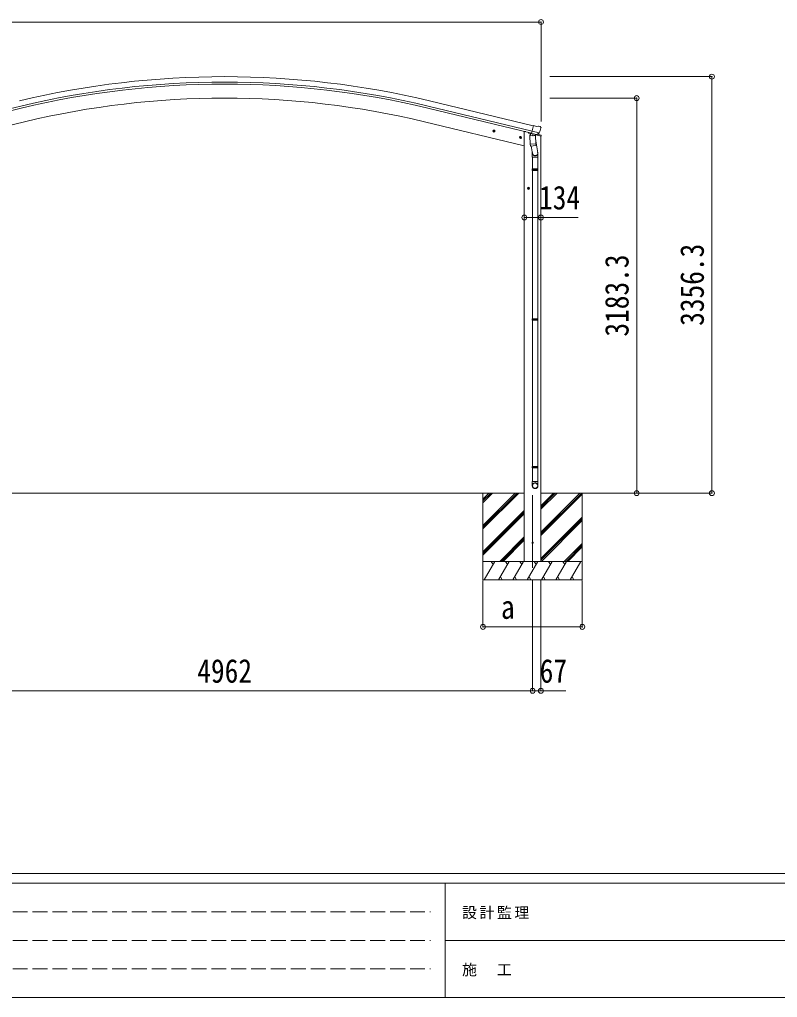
# Model space of a CAD drawing. Units: millimetres at full size, sheet at 1:40. Extents: x -11181 to 11305, y -7804 to 7716.
# Drawn here: x -7965 to -1861, y -7804 to 77 of the extents above; entities that cross this region are included whole.
import ezdxf
from ezdxf.enums import TextEntityAlignment as Align

# ---------------------------------------------------------------- set-up
doc = ezdxf.new("R2010")
doc.units = ezdxf.units.MM
doc.header["$LTSCALE"] = 40
doc.header["$PDMODE"] = 32
doc.header["$PDSIZE"] = 40
doc.linetypes.add('DASHED3', pattern=[4, 3, -1])
for name, color, linetype, lineweight in [('0-0_0', 7, 'Continuous', 9), ('0-1_本体', 4, 'Continuous', 9), ('0-2_部品', 7, 'Continuous', 9), ('0-8_PARTS2', 2, 'Continuous', 9), ('0-A_寸法', 6, 'Continuous', 9), ('F-0_240', 7, 'Continuous', 9)]:
    doc.layers.add(name, color=color, linetype=linetype, lineweight=lineweight)
doc.styles.add('ＭＳ ゴシック', font='')
doc.styles.get('ＭＳ ゴシック').set_extended_font_data('MS Gothic')

msp = doc.modelspace()

# ---------------------------------------------------------------- linework, layer by layer
at = {"layer": '0-0_0'}
for p, q in [((-8727.97, -3739.41), (-3900.35, -3739.41)), ((-4233.35, -3739.41), (-4233.35, -4439.41)), ((-4233.35, -4000.14), (-3972.62, -3739.41)), ((-4233.35, -4014.28), (-3958.48, -3739.41)), ((-4233.35, -4028.43), (-3944.34, -3739.41)), ((-4233.35, -3816.3), (-4156.47, -3739.41)), ((-4233.35, -3802.15), (-4170.61, -3739.41)), ((-4233.35, -3788.01), (-4184.75, -3739.41)), ((-3766.35, -3739.41), (-3345.19, -3739.41)), ((-3766.35, -4053.64), (-3452.12, -3739.41)), ((-3766.35, -4067.78), (-3437.98, -3739.41)), ((-3766.35, -3869.8), (-3635.97, -3739.41)), ((-3766.35, -3855.65), (-3650.11, -3739.41)), ((-3766.35, -3841.51), (-3664.25, -3739.41)), ((-3766.35, -4081.93), (-3433.35, -3748.93)), ((-3433.35, -3739.41), (-3433.35, -4439.41)), ((-4233.35, -4212.27), (-3900.35, -3879.28)), ((-4233.35, -4226.42), (-3900.35, -3893.42)), ((-4233.35, -4240.56), (-3900.35, -3907.56)), ((-3766.35, -4265.77), (-3433.35, -3932.78)), ((-3766.35, -4279.91), (-3433.35, -3946.92)), ((-3761.71, -4289.41), (-3433.35, -3961.06)), ((-4098.36, -4289.41), (-3900.35, -4091.41)), ((-4084.22, -4289.41), (-3900.35, -4105.55)), ((-4070.07, -4289.41), (-3900.35, -4119.69)), ((-3577.86, -4289.41), (-3433.35, -4144.91)), ((-3563.72, -4289.41), (-3433.35, -4159.05)), ((-3549.57, -4289.41), (-3433.35, -4173.19)), ((-3433.35, -4289.41), (-4233.35, -4289.41)), ((-4223.06, -4439.41), (-4136.46, -4289.41)), ((-4151.46, -4315.4), (-4166.46, -4289.41)), ((-4107.59, -4439.41), (-4020.99, -4289.41)), ((-4035.99, -4315.4), (-4050.99, -4289.41)), ((-3992.12, -4439.41), (-3905.52, -4289.41)), ((-3920.52, -4315.4), (-3935.52, -4289.41)), ((-3900.35, -4289.41), (-3766.35, -4289.41)), ((-3876.65, -4439.41), (-3790.05, -4289.41)), ((-3805.05, -4315.4), (-3820.05, -4289.41)), ((-3761.18, -4439.41), (-3674.58, -4289.41)), ((-3689.58, -4315.4), (-3704.58, -4289.41)), ((-3645.71, -4439.41), (-3559.11, -4289.41)), ((-3589.11, -4289.41), (-3574.11, -4315.4)), ((-3530.24, -4439.41), (-3443.64, -4289.41)), ((-4233.35, -4439.41), (-3433.35, -4439.41)), ((-4092.59, -4413.44), (-4077.59, -4439.41)), ((-3977.12, -4413.43), (-3962.12, -4439.41)), ((-3861.65, -4413.43), (-3846.65, -4439.41)), ((-3746.18, -4413.44), (-3731.18, -4439.41)), ((-3630.71, -4413.44), (-3615.71, -4439.41)), ((-3515.24, -4413.44), (-3500.24, -4439.41))]:
    msp.add_line(p, q, dxfattribs=at)
at = {"layer": '0-1_本体'}
for p, q in [((-8790.96, -821.14), (-7955.24, -620.5)), ((-3837.36, -821.14), (-4673.08, -620.5)), ((-3827.29, -779.16), (-4663, -578.52)), ((-8787.03, -837.5), (-7951.31, -636.86)), ((-3841.29, -837.5), (-4677.01, -636.86)), ((-8727.97, -939.53), (-7924.93, -746.74)), ((-3900.35, -939.53), (-4703.39, -746.74)), ((-3900.35, -826.41), (-3887.48, -826.41)), ((-3900.35, -826.41), (-3900.35, -4289.41)), ((-3766.35, -862.69), (-3766.35, -4289.41))]:
    msp.add_line(p, q, dxfattribs=at)
for radius in [7073, 7029.83, 7013, 6900]:
    msp.add_arc((-6314.16, -7456.09), radius, 76.5, 103.5, dxfattribs=at)
at = {"layer": '0-2_部品'}
for p, q in [((-3800.56, -783.75), (-3826.5, -777.53)), ((-3800.56, -783.75), (-3787.3, -781.05)), ((-3772.82, -784.24), (-3786.01, -781.08)), ((-3769.73, -786.49), (-3765.87, -792.79)), ((-4154.43, -819.32), (-4134.98, -823.98)), ((-4146.84, -814.45), (-4152, -819.9)), ((-4147.04, -831.37), (-4142.37, -811.93)), ((-4139.54, -816.21), (-4146.84, -814.45)), ((-4142.57, -828.85), (-4137.41, -823.4)), ((-4137.41, -823.4), (-4139.54, -816.21)), ((-3932.92, -865.81), (-3938.08, -871.26)), ((-3933.12, -882.73), (-3928.45, -863.28)), ((-3925.62, -867.56), (-3932.92, -865.81)), ((-3868.04, -830.99), (-3868.04, -834.24)), ((-3845.98, -843.48), (-3864.2, -839.1)), ((-3856.64, -860.93), (-3810.95, -857.73)), ((-3851.96, -927.76), (-3856.64, -860.93)), ((-3842.22, -839.16), (-3855.53, -854.48)), ((-3855.53, -854.48), (-3855.09, -860.82)), ((-3841.28, -839.09), (-3842.22, -839.16)), ((-3838.19, -841.57), (-3839.72, -841.2)), ((-3801.49, -850.38), (-3838.19, -841.57)), ((-3779.56, -835.37), (-3837.07, -821.57)), ((-3832.24, -843.39), (-3831.22, -858)), ((-3804.03, -852.39), (-3829.85, -858.82)), ((-3812.72, -854.55), (-3812.49, -857.84)), ((-3810.95, -857.73), (-3806.27, -924.57)), ((-3799.12, -850.85), (-3806.64, -849.05)), ((-3763.48, -863.29), (-3806.41, -852.98)), ((-3803.33, -850.6), (-3803.28, -851.35)), ((-3799.96, -850.74), (-3801.49, -850.38)), ((-3796.41, -850.28), (-3780.04, -835.79)), ((-3792.72, -847.01), (-3765.78, -853.48)), ((-3765.51, -795.07), (-3765.78, -796.22)), ((-3763.48, -856.39), (-3763.48, -863.29)), ((-3940.51, -870.67), (-3921.06, -875.34)), ((-3928.65, -880.2), (-3923.49, -874.76)), ((-3923.49, -874.76), (-3925.62, -867.56)), ((-3851.96, -927.76), (-3806.27, -924.57)), ((-3851.95, -927.76), (-3851.06, -940.46)), ((-3807.26, -939.17), (-3848.96, -942.09)), ((-3843.53, -941.71), (-3832.8, -1005.3)), ((-3808.01, -899.8), (-3792.09, -995.97)), ((-3805.42, -937.04), (-3806.29, -924.57)), ((-3805.81, -938.39), (-3805.81, -938.39)), ((-3835.94, -998.48), (-3835.94, -1033.13)), ((-3789.94, -1033.13), (-3789.94, -998.78)), ((-3835.94, -1033.13), (-3789.94, -1033.13)), ((-3833.94, -1033.13), (-3833.94, -1127.13)), ((-3791.94, -1033.13), (-3791.94, -1127.13)), ((-3835.94, -1129.13), (-3834.94, -1127.13)), ((-3835.94, -1129.13), (-3789.94, -1129.13)), ((-3835.94, -1129.13), (-3835.94, -1137.13)), ((-3835.94, -1137.13), (-3789.94, -1137.13)), ((-3835.94, -1137.13), (-3834.94, -1139.13)), ((-3834.94, -1127.13), (-3790.94, -1127.13)), ((-3834.94, -1139.13), (-3790.94, -1139.13)), ((-3833.94, -1139.13), (-3833.94, -2333.47)), ((-3791.94, -1139.13), (-3791.94, -2333.47)), ((-3789.94, -1129.13), (-3790.94, -1127.13)), ((-3876.15, -1283), (-3856.15, -1283)), ((-3869.9, -1276.5), (-3873.66, -1283)), ((-3862.4, -1276.5), (-3869.9, -1276.5)), ((-3866.15, -1293), (-3866.15, -1273)), ((-3858.65, -1283), (-3862.4, -1276.5)), ((-3862.4, -1289.5), (-3858.65, -1283)), ((-3835.94, -2335.47), (-3834.94, -2333.47)), ((-3835.94, -2335.47), (-3789.94, -2335.47)), ((-3835.94, -2335.47), (-3835.94, -2343.47)), ((-3835.94, -2343.47), (-3789.94, -2343.47)), ((-3835.94, -2343.47), (-3834.94, -2345.47)), ((-3834.94, -2333.47), (-3790.94, -2333.47)), ((-3834.94, -2345.47), (-3790.94, -2345.47)), ((-3833.94, -2345.47), (-3833.94, -3523.51)), ((-3791.94, -2345.47), (-3791.94, -3523.51)), ((-3789.94, -2335.47), (-3790.94, -2333.47)), ((-3835.94, -3525.51), (-3834.94, -3523.51)), ((-3835.94, -3525.51), (-3789.94, -3525.51)), ((-3835.94, -3525.51), (-3835.94, -3533.51)), ((-3835.94, -3533.51), (-3789.94, -3533.51)), ((-3835.94, -3533.51), (-3834.94, -3535.51)), ((-3834.94, -3523.51), (-3790.94, -3523.51)), ((-3834.94, -3535.51), (-3790.94, -3535.51)), ((-3833.94, -3535.51), (-3833.94, -3645.51)), ((-3791.94, -3535.51), (-3791.94, -3645.51)), ((-3789.94, -3525.51), (-3790.94, -3523.51)), ((-3835.94, -3679.65), (-3835.94, -3645.51)), ((-3835.94, -3645.51), (-3789.94, -3645.51)), ((-3789.94, -3679.65), (-3789.94, -3645.51))]:
    msp.add_line(p, q, dxfattribs=at)
for points in [[(-3831.92, -842.98), (-3841.65, -840.64), (-3826.5, -777.53)], [(-4152, -819.9), (-4149.87, -827.09), (-4142.57, -828.85)], [(-3831.92, -842.98), (-3831.69, -843.13), (-3806.92, -849.07), (-3806.64, -849.05)], [(-3779.29, -834.8), (-3779.88, -835.64), (-3780.04, -835.79)], [(-3938.08, -871.26), (-3935.95, -878.45), (-3928.65, -880.2)], [(-3789.94, -1129.13), (-3789.94, -1137.13), (-3790.94, -1139.13)], [(-3873.66, -1283), (-3869.9, -1289.5), (-3862.4, -1289.5)], [(-3789.94, -2335.47), (-3789.94, -2343.47), (-3790.94, -2345.47)], [(-3789.94, -3525.51), (-3789.94, -3533.51), (-3790.94, -3535.51)]]:
    msp.add_lwpolyline(points, dxfattribs=at)
for centre, radius in [((-4144.71, -821.65), 8.5), ((-4144.71, -821.65), 7.7), ((-4144.71, -821.65), 6.5), ((-3930.78, -873.01), 8.5), ((-3930.78, -873.01), 7.7), ((-3930.78, -873.01), 6.5), ((-3866.15, -1283), 8.5), ((-3866.15, -1283), 7.7), ((-3866.15, -1283), 6.5)]:
    msp.add_circle(centre, radius, dxfattribs=at)
at = {"layer": '0-2_部品', "color": 4}
msp.add_circle((-3832.95, -4139.41), 5, dxfattribs=at)
at = {"layer": '0-2_部品'}
for centre, radius, start, end in [((-3786.71, -783.99), 3, 76.5, 101.5), ((-3773.99, -789.1), 5, 31.5, 76.5), ((-3863.04, -834.24), 5, 180, 256.5), ((-3839.61, -840.71), 0.5, 221.23754, 256.5), ((-3832.84, -843.47), 0.604, 7.79405, 79.40158), ((-3830.2, -857.85), 1.03, 188.03431, 289.96103), ((-3804.27, -851.42), 1, 284, 4), ((-3802.83, -850.57), 0.5, 76.5, 184), ((-3799.84, -850.26), 0.5, 256.5, 291.76246), ((-3962.59, -748.97), 202.4, 334.90875, 346.5), ((-3766.48, -856.39), 3, 0, 76.5), ((-3849.1, -940.09), 2, 190.53157, 274), ((-3807.4, -937.18), 2, 274, 322.59038), ((-3807.36, -937.21), 1.95, 322.52234, 4.95983), ((-3819.94, -998.78), 30, 0, 2.54858)]:
    msp.add_arc(centre, radius, start, end, dxfattribs=at)
for centre, major_axis, ratio, start_param, end_param in [((-3798.43, -847.93), (0.73, -2.92), 0.997631, 5.8041905, 5.8929484), ((-3798.46, -847.8), (-2.63, 3.16), 0.650902, 2.1145521, 2.1873627), ((-3798.4, -848.03), (0.73, -2.92), 0.997631, 5.965759, 6.7621801), ((-3768.43, -794.35), (1.57, -2.57), 0.99628, 0.7835347, 1.5707963), ((-3812.94, -998.48), (-23, 0), 0.996195, 6.0000678, 10.0103449), ((-3812.94, -998.48), (-21, 0), 0.996195, 0.3319459, 3.3482706), ((-3812.94, -3677.91), (23, 0), 0.996195, 6.2831853, 9.424778), ((-3812.94, -3679.65), (23, 0), 0.996195, 6.2831853, 9.424778), ((-3812.94, -3679.65), (0, -23.43), 0.981806, 4.712389, 7.8539816)]:
    msp.add_ellipse(centre, major_axis=major_axis, ratio=ratio, start_param=start_param, end_param=end_param, dxfattribs=at)
msp.add_ellipse((-3812.94, -3679.65), major_axis=(-21, 0), ratio=0.996195, dxfattribs=at)
at = {"layer": '0-8_PARTS2', "color": 6}
msp.add_line((-8862.47, 56.99), (-3765.45, 56.99), dxfattribs=at)
at = {"layer": '0-8_PARTS2'}
msp.add_line((-3832.95, -4340.35), (-3832.95, -3756.4), dxfattribs=at)
at = {"layer": '0-A_寸法'}
for p, q in [((-3765.45, 56.99), (-3765.45, -745.35)), ((-2388.87, -383.09), (-3695.3, -383.09)), ((-2388.87, -3739.41), (-2388.87, -383.09)), ((-2994.85, -556.09), (-3695.3, -556.09)), ((-2994.85, -3739.41), (-2994.85, -556.09)), ((-3899.95, -1518.17), (-3765.95, -1518.17)), ((-3765.95, -1518.17), (-3465.95, -1518.17)), ((-2994.85, -3739.41), (-3389.09, -3739.41)), ((-2388.87, -3739.41), (-2994.85, -3739.41)), ((-4232.95, -4817.32), (-4232.95, -4442.91)), ((-3832.95, -5332.3), (-3832.95, -4442.91)), ((-3765.95, -5332.3), (-3765.95, -4442.91)), ((-3432.95, -4817.32), (-3432.95, -4442.91)), ((-3432.95, -4817.32), (-4232.95, -4817.32)), ((-8794.97, -5332.3), (-3832.95, -5332.3)), ((-3832.95, -5332.3), (-3765.95, -5332.3)), ((-3765.95, -5332.3), (-3565.95, -5332.3))]:
    msp.add_line(p, q, dxfattribs=at)
for p in [(-3765.45, 56.99), (-2388.87, -383.09), (-2994.85, -556.09), (-3899.95, -1518.17), (-3765.95, -1518.17), (-2994.85, -3739.41), (-2388.87, -3739.41), (-4232.95, -4817.32), (-3432.95, -4817.32), (-3832.95, -5332.3), (-3765.95, -5332.3)]:
    msp.add_point(p, dxfattribs=at)
at = {"layer": 'F-0_240', "color": 5}
for p, q in [((-11180.61, -6803.54), (10739.39, -6803.54)), ((-11180.61, -6883.54), (7183.72, -6883.54)), ((-4536.28, -6883.54), (-4536.28, -7803.54)), ((-4536.28, -7343.54), (3663.72, -7343.54)), ((-11180.61, -7803.54), (10739.39, -7803.54))]:
    msp.add_line(p, q, dxfattribs=at)
at = {"layer": 'F-0_240', "color": 4, "linetype": 'DASHED3'}
for p, q in [((-11060.61, -7113.54), (-4656.28, -7113.54)), ((-11060.61, -7343.54), (-4656.28, -7343.54)), ((-11060.61, -7573.54), (-4656.28, -7573.54))]:
    msp.add_line(p, q, dxfattribs=at)

# ---------------------------------------------------------------- texts
at = {"layer": '0-A_寸法', "color": 7, "style": 'ＭＳ ゴシック', "width": 0.85}
for s, p in [('134', (-3780.95, -1510.17)), ('a', (-4087.95, -4809.32)), ('4962', (-6533.96, -5324.3)), ('67', (-3775.95, -5324.3))]:
    msp.add_text(s, height=190.6, dxfattribs=at).set_placement(p, align=Align.BOTTOM_LEFT)
for s, p in [('3356.3', (-2396.87, -2391.25)), ('3183.3', (-3002.85, -2477.75))]:
    msp.add_text(s, height=190.6, rotation=90, dxfattribs=at).set_placement(p, align=Align.BOTTOM_LEFT)
at = {"layer": 'F-0_240', "char_height": 87.98, "attachment_point": 7, "style": 'ＭＳ ゴシック'}
for s, insert in [('\\T1.17;設計監理', (-4401.18, -7173.54)), ('\\T1.17;施\u3000工', (-4401.18, -7633.54))]:
    msp.add_mtext(s, dxfattribs=dict(at, insert=insert))

doc.saveas('drawing.dxf')
